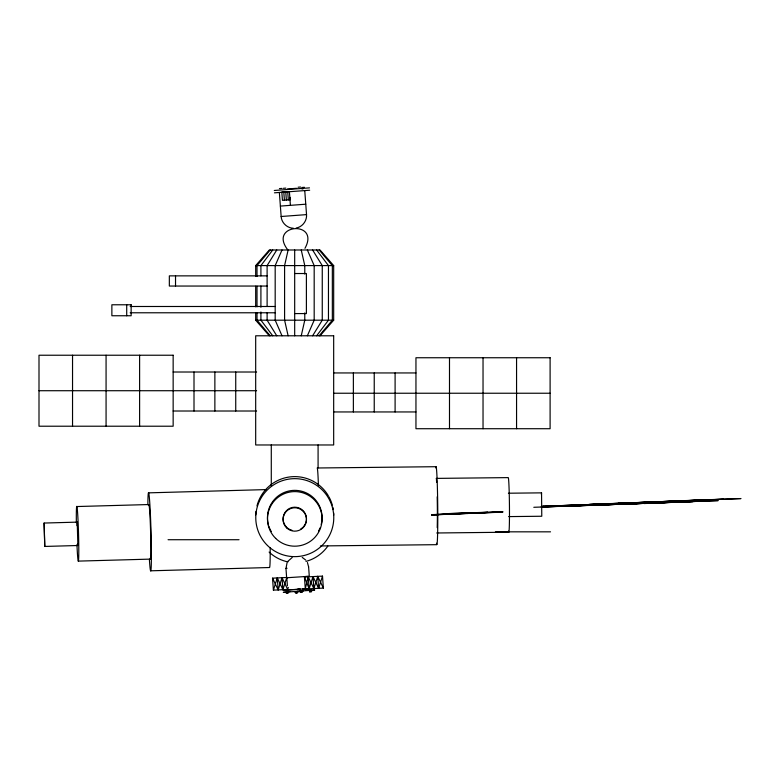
<?xml version="1.0" encoding="UTF-8"?>
<svg xmlns="http://www.w3.org/2000/svg" width="780" height="780" viewBox="0 0 780 780"><rect width="100%" height="100%" fill="white"/><g stroke="black" fill="none" stroke-linecap="round" stroke-linejoin="round"><path stroke-width="1.17" d="M77.025 525.681L77.22 522.132L44.109 523.048L44.772 546.439L77.883 545.512L77.22 522.132M541.359 494.325L541.544 492.853L508.414 493.214M44.772 546.439L44.109 523.048M288.122 249.99L284.593 265.59L284.593 320.19L288.122 335.79M301.246 335.79L304.775 320.19L304.775 312.907M304.366 589.027L323.378 588.091L317.743 576.352L313.872 588.559L308.236 576.82L305.292 588.754L304.395 576.596L309.28 576.069L308.597 566.777M508.658 516.604L541.778 516.243L541.544 492.853M273.4 590.138L277.28 577.931L282.906 589.67L286.786 577.463L272.522 578.165L273.4 590.138L287.664 589.436L288.308 587.399M272.522 578.165L278.158 589.904L282.029 577.697L287.664 589.436M287.04 568.288L285.968 568.464L286.65 577.756L304.395 576.596L309.114 588.793L312.994 576.586L318.63 588.325L322.501 576.118L304.678 576.995M287.069 562.712L285.968 568.503M282.009 249.99L275.184 265.59L275.184 320.19L282.009 335.79M307.359 335.79L314.184 320.19L314.184 265.59L307.359 249.99M276.754 249.99L267.111 265.59L267.111 306.491M312.604 335.79L322.257 320.19L322.257 265.59L312.604 249.99M304.97 248.323C320.531 219.96 268.018 223.85 287.586 249.61M287.8 561.415L292.188 557.495M272.727 249.99L260.91 265.59L260.91 275.866M316.631 335.79L328.458 320.19L328.458 265.59L316.631 249.99M431.964 514.508L431.594 514.985L502.885 511.777L431.866 514.625M448.958 513.562L487.812 512.216M467.054 513.62L467.649 512.84M487.695 512.362L448.9 513.64M270.202 249.99L257.01 265.59L257.01 276.51M319.166 335.79L332.348 320.19L332.348 265.59L319.166 249.99M255.684 276.51L255.684 265.59L269.334 249.99L320.034 249.99L333.674 265.59L333.674 320.19L320.034 335.79M286.65 577.756L287.723 577.58M296.195 228.023C302.396 226.99 307.096 220.828 306.53 214.578L304.756 190.583M288.619 589.748L287.547 589.924L304.122 588.929M286.221 592.927L287.264 592.829M309.26 590.45L310.011 590.372M286.884 589.787L283.16 590.245L300.095 589.241M287.04 591.883L283.315 592.351L314.72 590.002L313.862 589.992M295.698 591.844L294.723 591.962L296.156 591.903M288.054 591.796L290.092 591.611M302.65 588.968L307.778 588.637M296.468 591.562L297.511 591.464L296.868 591.503M297.453 591.698L298.496 591.611M287.44 592.849L288.493 592.751L286.279 592.927M301.285 592.137C298.34 592.4 304.561 591.883 301.47 592.157M296.38 592.868C293.299 593.151 299.676 592.615 296.566 592.898M279.435 188.604L281.99 188.409M283.315 188.311L285.86 188.126M298.058 187.22L300.602 187.034M301.87 187.493L304.415 187.297M287.42 188.974L296.615 188.292M274.267 190.476L309.504 187.873M301.977 188.974L302.991 188.906M274.443 192.826L309.68 190.222M280.381 206.086L305.76 204.204M279.367 192.465L281.151 216.499L306.53 214.617M297.97 588.949L299.939 588.803M301.07 590.85L300.202 590.899M299.54 591.065L302.894 590.879L297.014 591.376M299.569 591.533L302.923 591.357L297.053 591.854M305.799 590.441L311.99 590.07M310.879 590.314L311.522 590.275L309.319 590.45M541.135 506.942L613.811 504.309M542.275 506.99L584.737 505.323M571.34 505.986L718.166 500.594L573.865 505.976M597.226 505.167L648.063 503.042M620.597 504.348L671.434 502.223M643.958 503.539L694.795 501.413M541.983 506.454L723.352 499.122M431.779 514.742L502.7 512.021M431.681 514.858L502.603 512.138M533.793 507.292L692.747 501.657M676.64 500.867L711.935 499.726M647.575 502.047L682.861 500.906M618.501 503.217L653.796 502.076M589.436 504.397L741 498.556L542.743 506.337L562.136 505.713M578.906 504.884L598.299 504.25M560.83 505.606L580.213 504.982M541.72 506.522L544.05 506.444M148.522 492.853L266.126 489.596M76.781 506.542L148.853 504.543M78.322 561.112L150.394 559.114M150.725 570.804L269.539 567.518A39 1.394 88.4 0 0 270.182 547.531M436.04 466.703L317.168 467.99A39 1.287 89.4 0 1 318.415 485.569M436.156 478.394L508.258 477.613A27.3 0.907 89.4 0 1 509.467 508.93A27.3 0.907 89.4 0 1 508.57 531.151M436.712 532.984L508.813 532.204M320.395 545.942L436.839 544.674M293.348 228.238C287.06 228.13 281.502 222.729 281.141 216.46M255.684 265.59L333.674 265.59M294.694 273.526L306.394 273.526L306.394 313.579L294.694 313.579M267.111 275.866L169.338 275.866L169.338 286.046L267.111 286.046M130.192 306.491L275.184 306.491M130.192 312.78L275.184 312.78M255.684 312.907L255.684 320.19L333.674 320.19M173.15 372.011L256.601 372.011M333.665 372.947L415.954 372.947M39 390.721L256.601 390.721M333.665 393.237L550.105 393.237M173.15 411.011L256.601 411.011M333.665 411.947L415.954 411.947M495.427 531.833L550.524 531.833M168.07 539.721L239.041 539.721M302.221 557.408L305.75 560.079M255.684 320.19L269.334 335.79M270.202 335.79L257.01 320.19L257.01 312.907M272.727 335.79L260.91 320.19L260.91 311.942M276.754 335.79L267.111 320.19L267.111 312.78M307.418 562.526L308.597 566.807M77.883 545.512L77.63 544.04M301.246 249.99L304.775 265.59L304.775 274.082M290.121 197.379L290.296 199.758L282.428 200.343L281.814 192.026L287.713 191.588L288.327 199.904M289.399 191.724L290.413 205.345M285.743 191.734L286.367 200.05M283.784 191.88L284.398 200.197M322.501 576.118L323.378 588.091M317.743 576.352L318.63 588.325M312.994 576.586L313.872 588.559M308.236 576.82L309.114 588.793M286.786 577.463L287.401 585.838M282.029 577.697L282.906 589.67M277.28 577.931L278.158 589.904M516.565 357.747L516.565 428.717M483.034 357.747L483.034 428.717M449.494 357.747L449.494 428.717M395.099 372.947L395.099 411.947M374.234 372.947L374.234 411.947M353.369 372.947L353.369 411.947M318.084 444.97L318.084 467.873M294.684 249.99L294.684 335.79M271.284 444.97L271.284 485.959M260.91 286.046L260.91 307.232M257.01 286.221L257.01 306.842M255.684 286.221L255.684 306.842M235.736 372.011L235.736 411.011M214.87 372.011L214.87 411.011M194.005 372.011L194.005 411.011M175.529 275.866L175.529 286.046M139.61 355.231L139.61 426.212M126.711 304.775L126.711 315.754M106.07 355.231L106.07 426.212M72.54 355.231L72.54 426.212M327.834 546.088A39 39 0 0 1 305.974 561.395M287.986 561.912A39 39 0 0 1 269.119 552.084M435.718 467.863A39 1.287 89.4 0 1 437.726 506.347A39 1.287 89.4 0 1 436.488 543.182M436.4 479.447A27.3 0.907 89.4 0 1 436.644 482.284M437.19 496.792A27.3 0.907 89.4 0 1 437.209 527.621M147.868 504.67A39 1.394 88.4 0 1 149.828 503.86A39 1.394 88.4 0 1 151.378 558.987A39 1.394 88.4 0 1 149.419 559.796M148.629 505.576A27.3 0.975 88.4 0 1 150.589 531.424A27.3 0.975 88.4 0 1 150.111 558.285M76.352 522.649A27.3 0.975 88.4 0 1 77.571 512.421A27.3 0.975 88.4 0 1 78.751 555.467A27.3 0.975 88.4 0 1 76.957 544.635M320.102 527.836A27.3 27.29 0 0 1 318.552 531.053M271.274 531.541A27.3 27.29 0 0 1 268.827 526.12M268.476 524.989A27.3 27.29 0 0 1 294.489 490.357A27.3 27.29 0 0 1 321.214 524.443M255.762 514.878A39 38.99 -0.6 0 1 255.977 511.475M256.981 505.898A39 38.99 -0.6 0 1 328.322 495.758M328.877 496.733A39 38.99 -0.6 0 1 332.319 505.128M332.855 507.312A39 38.99 -0.6 0 1 333.274 509.555M333.655 512.947A39 38.99 -0.6 0 1 333.743 515.2M286.601 527.251A11.7 11.7 0 0 1 286.426 510.705A11.7 11.7 0 0 1 302.971 510.539A11.7 11.7 0 0 1 303.147 527.085M302.396 527.777A11.7 11.7 0 0 1 300.739 528.967M291.876 530.225A11.7 11.7 0 0 1 287.352 527.933M309.465 591.757L311.61 591.611L309.465 591.757M131.137 304.775L111.871 304.775L111.871 315.754L131.137 315.754L131.137 304.775M333.674 335.79L255.684 335.79L255.684 444.97L333.674 444.97L333.674 335.79M173.15 355.231L39 355.231L39 426.212L173.15 426.212L173.15 355.231M550.105 357.747L415.954 357.747L415.954 428.717L550.105 428.717L550.105 357.747M267.481 545.503A39 38.99 -0.6 0 0 332.543 527.358A39 38.99 -0.6 0 0 284.29 480.09A39 38.99 -0.6 0 0 267.481 545.503M275.681 538.395A27.3 27.29 0 0 0 321.223 525.691A27.3 27.29 0 0 0 287.45 492.609A27.3 27.29 0 0 0 275.681 538.395M286.601 527.826A11.7 11.7 0 0 0 306.121 522.376A11.7 11.7 0 0 0 291.652 508.199A11.7 11.7 0 0 0 286.601 527.826"/></g></svg>
